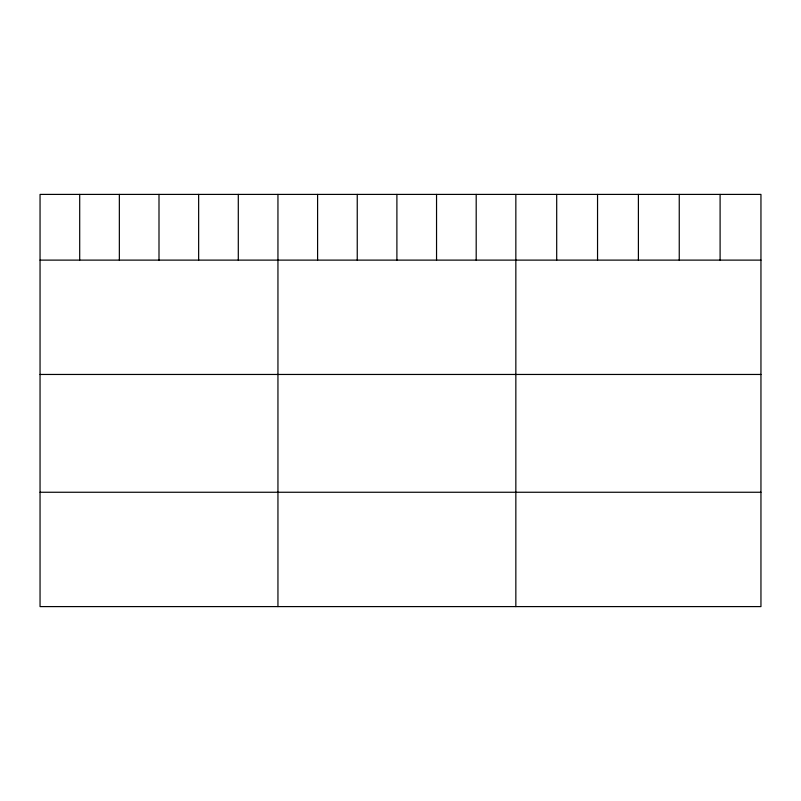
<?xml version="1.0" encoding="UTF-8"?>
<svg xmlns="http://www.w3.org/2000/svg" width="801" height="801" viewBox="0 0 801 801"><rect width="100%" height="100%" fill="white"/><g stroke="black" fill="none" stroke-linecap="round" stroke-linejoin="round"><path stroke-width="1.2" d="M760.95 260.115L760.95 606.597L40.05 606.597L40.05 194.403L760.95 194.403L760.95 260.115L40.05 260.115M40.05 374.457L760.95 374.457M40.05 492.255L760.95 492.255M720.099 194.403L720.099 260.115M679.248 194.403L679.248 260.115M638.397 194.403L638.397 260.115M597.546 194.403L597.546 260.115M556.695 194.403L556.695 260.115M515.844 194.403L515.844 606.597M476.195 194.403L476.195 260.115M436.545 194.403L436.545 260.115M396.895 194.403L396.895 260.115M357.246 194.403L357.246 260.115M317.596 194.403L317.596 260.115M277.947 194.403L277.947 606.597M238.297 194.403L238.297 260.115M198.648 194.403L198.648 260.115M158.999 194.403L158.999 260.115M119.349 194.403L119.349 260.115M79.699 194.403L79.699 260.115"/></g></svg>
